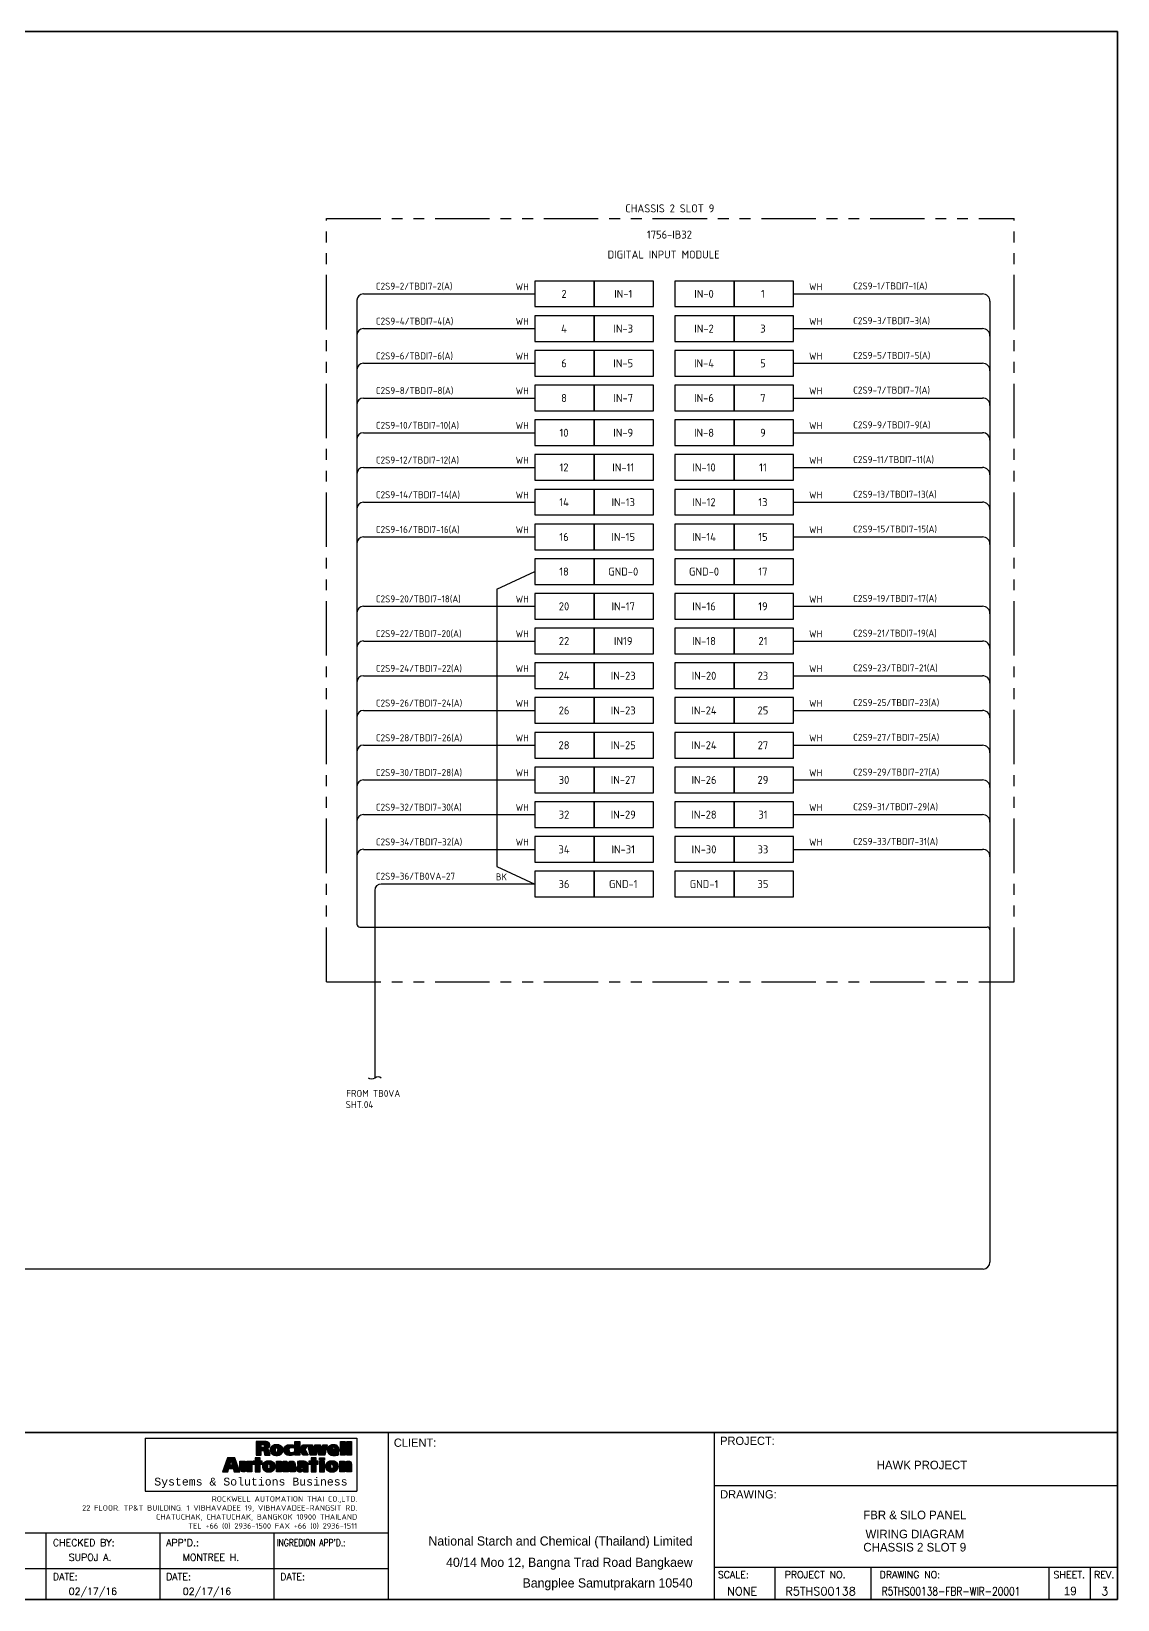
# Model space of a CAD drawing. Header units: inches. Extents: x 579627 to 667544, y 458630 to 507164.
# Drawn here: x 652367 to 654241, y 493540 to 496244 of the extents above; entities that cross this region are included whole.
import ezdxf
from ezdxf.enums import TextEntityAlignment as Align

# ---------------------------------------------------------------- set-up
doc = ezdxf.new("R2010")
doc.units = ezdxf.units.IN
doc.header["$MEASUREMENT"] = 0
doc.linetypes.add('PHANTOM2', pattern=[1.25, 0.625, -0.125, 0.125, -0.125, 0.125, -0.125])
for name, color, linetype in [('ASHADE', 7, 'Continuous'), ('GT_1', 9, 'Continuous'), ('HELPPOINT', 7, 'Continuous'), ('IE-CABLE', 1, 'Continuous'), ('IE-EQUIP', 253, 'Continuous'), ('IE-WIRE', 7, 'Continuous'), ('MEMBER', 7, 'Continuous'), ('RA_LOGO', 2, 'Continuous'), ('TITLE_BOX', 7, 'Continuous')]:
    doc.layers.add(name, color=color, linetype=linetype)
doc.styles.add('BOLD', font='monos.ttf')
doc.styles.add('HTX11', font='O8111901')
doc.styles.add('ISO3098B', font='ISO3098B.shx')
doc.styles.add('ROMANS', font='romans.shx', dxfattribs={"width": 0.85, "height": 25})
doc.styles.add('T1', font='browa.ttf', dxfattribs={"height": 1000})

# ---------------------------------------------------------------- blocks, each defined once
blk = doc.blocks.new('RA_LOGO1')
at = {"layer": 'RA_LOGO', "linetype": 'Continuous'}
h = blk.add_hatch(color=1, dxfattribs=at)
h.paths.add_polyline_path([(0.987, 0.539), (1.017, 0.539), (1.033, 0.538), (1.046, 0.533), (1.055, 0.521), (1.061, 0.505), (1.065, 0.484), (1.068, 0.461), (1.071, 0.439), (1.074, 0.42), (1.213, 0.42), (1.207, 0.439), (1.203, 0.46), (1.199, 0.482), (1.195, 0.504), (1.189, 0.526), (1.18, 0.545), (1.166, 0.562), (1.147, 0.575), (1.12, 0.583), (1.142, 0.59), (1.16, 0.598), (1.175, 0.609), (1.188, 0.621), (1.197, 0.637), (1.203, 0.655), (1.205, 0.677), (1.204, 0.694), (1.2, 0.709), (1.194, 0.723), (1.185, 0.734), (1.175, 0.744), (1.162, 0.752), (1.147, 0.759), (1.131, 0.763), (1.112, 0.767), (1.092, 0.769), (1.07, 0.77), (0.853, 0.77), (0.853, 0.42), (0.987, 0.42)])
h.paths.add_polyline_path([(0.981, 0.617), (0.981, 0.692), (1.018, 0.692), (1.044, 0.689), (1.063, 0.679), (1.071, 0.656), (1.066, 0.635), (1.054, 0.623), (1.036, 0.618), (1.016, 0.617)], flags=16)
h = blk.add_hatch(color=1, dxfattribs=at)
h.paths.add_polyline_path([(1.3, 0.676), (1.285, 0.67), (1.271, 0.663), (1.258, 0.654), (1.247, 0.644), (1.238, 0.633), (1.23, 0.62), (1.225, 0.606), (1.22, 0.591), (1.218, 0.574), (1.217, 0.556), (1.218, 0.538), (1.22, 0.522), (1.224, 0.506), (1.229, 0.492), (1.235, 0.479), (1.243, 0.467), (1.253, 0.456), (1.264, 0.447), (1.276, 0.438), (1.29, 0.431), (1.305, 0.425), (1.321, 0.421), (1.339, 0.417), (1.358, 0.415), (1.378, 0.415), (1.399, 0.415), (1.418, 0.417), (1.435, 0.421), (1.452, 0.425), (1.467, 0.431), (1.481, 0.438), (1.493, 0.447), (1.504, 0.456), (1.514, 0.467), (1.522, 0.479), (1.528, 0.492), (1.534, 0.506), (1.537, 0.522), (1.54, 0.538), (1.54, 0.556), (1.539, 0.574), (1.537, 0.591), (1.533, 0.606), (1.527, 0.62), (1.519, 0.633), (1.51, 0.644), (1.499, 0.654), (1.486, 0.663), (1.472, 0.67), (1.456, 0.676), (1.439, 0.681), (1.42, 0.684), (1.4, 0.686), (1.378, 0.687), (1.357, 0.686), (1.336, 0.684), (1.317, 0.681)])
h.paths.add_polyline_path([(1.36, 0.605), (1.378, 0.612), (1.396, 0.605), (1.404, 0.584), (1.406, 0.556), (1.405, 0.529), (1.401, 0.508), (1.393, 0.494), (1.378, 0.49), (1.364, 0.494), (1.356, 0.508), (1.352, 0.529), (1.351, 0.556), (1.353, 0.584)], flags=16)
for color, points in [(1, [(1.697, 0.575), (1.705, 0.591), (1.718, 0.603), (1.735, 0.61), (1.756, 0.612), (1.778, 0.61), (1.796, 0.606), (1.813, 0.599), (1.813, 0.676), (1.793, 0.681), (1.771, 0.684), (1.748, 0.686), (1.721, 0.687), (1.699, 0.686), (1.679, 0.684), (1.66, 0.681), (1.643, 0.676), (1.627, 0.67), (1.613, 0.663), (1.601, 0.654), (1.59, 0.644), (1.581, 0.633), (1.573, 0.62), (1.567, 0.606), (1.563, 0.591), (1.561, 0.574), (1.56, 0.556), (1.56, 0.538), (1.563, 0.522), (1.566, 0.506), (1.572, 0.492), (1.578, 0.479), (1.586, 0.467), (1.596, 0.456), (1.607, 0.447), (1.619, 0.438), (1.632, 0.431), (1.648, 0.425), (1.664, 0.421), (1.682, 0.417), (1.701, 0.415), (1.721, 0.415), (1.748, 0.415), (1.772, 0.418), (1.794, 0.422), (1.815, 0.428), (1.815, 0.505), (1.797, 0.496), (1.778, 0.491), (1.756, 0.49), (1.735, 0.492), (1.718, 0.5), (1.705, 0.514), (1.697, 0.531), (1.694, 0.554)]), (1, [(2.233, 0.42), (2.391, 0.42), (2.423, 0.598), (2.424, 0.598), (2.455, 0.42), (2.612, 0.42), (2.671, 0.681), (2.556, 0.681), (2.533, 0.511), (2.532, 0.511), (2.503, 0.681), (2.351, 0.681), (2.324, 0.511), (2.323, 0.511), (2.298, 0.681), (2.174, 0.681)]), (1, [(3.007, 0.42), (3.13, 0.42), (3.13, 0.769), (3.007, 0.769)]), (1, [(3.292, 0.769), (3.169, 0.769), (3.169, 0.42), (3.292, 0.42)]), (252, [(0.745, 0.265), (0.617, 0.265), (0.617, 0.112), (0.617, 0.096), (0.611, 0.082), (0.594, 0.076), (0.579, 0.082), (0.573, 0.096), (0.572, 0.112), (0.572, 0.265), (0.444, 0.265), (0.444, 0.081), (0.445, 0.062), (0.449, 0.046), (0.455, 0.031), (0.465, 0.018), (0.478, 0.008), (0.494, 0.001), (0.513, -0.004), (0.537, -0.006), (0.558, -0.004), (0.579, 0.001), (0.597, 0.011), (0.612, 0.026), (0.625, 0.047), (0.625, 0), (0.745, 0)]), (252, [(0.956, 0.191), (1.011, 0.191), (1.011, 0.265), (0.956, 0.265), (0.956, 0.355), (0.828, 0.355), (0.828, 0.265), (0.774, 0.265), (0.774, 0.191), (0.828, 0.191), (0.828, 0), (0.956, 0)]), (252, [(1.505, 0.153), (1.505, 0.169), (1.511, 0.183), (1.528, 0.189), (1.543, 0.183), (1.549, 0.169), (1.55, 0.153), (1.55, 0), (1.678, 0), (1.678, 0.153), (1.679, 0.169), (1.685, 0.183), (1.701, 0.189), (1.717, 0.183), (1.723, 0.169), (1.724, 0.153), (1.724, 0), (1.852, 0), (1.852, 0.159), (1.851, 0.173), (1.851, 0.187), (1.85, 0.202), (1.847, 0.215), (1.843, 0.228), (1.836, 0.24), (1.827, 0.25), (1.816, 0.259), (1.8, 0.265), (1.781, 0.269), (1.758, 0.271), (1.738, 0.269), (1.717, 0.264), (1.698, 0.255), (1.682, 0.242), (1.672, 0.225), (1.663, 0.242), (1.649, 0.255), (1.631, 0.264), (1.61, 0.269), (1.589, 0.271), (1.57, 0.27), (1.551, 0.266), (1.535, 0.259), (1.52, 0.249), (1.508, 0.236), (1.497, 0.217), (1.497, 0.265), (1.377, 0.265), (1.377, 0), (1.505, 0)]), (252, [(2.257, 0), (2.386, 0), (2.386, 0.191), (2.441, 0.191), (2.441, 0.265), (2.386, 0.265), (2.386, 0.355), (2.257, 0.355), (2.257, 0.265), (2.203, 0.265), (2.203, 0.191), (2.257, 0.191)]), (252, [(3.117, 0.153), (3.117, 0.169), (3.123, 0.183), (3.14, 0.189), (3.155, 0.183), (3.161, 0.169), (3.162, 0.153), (3.162, 0), (3.29, 0), (3.29, 0.184), (3.289, 0.203), (3.285, 0.219), (3.279, 0.234), (3.269, 0.247), (3.256, 0.257), (3.24, 0.265), (3.221, 0.269), (3.197, 0.271), (3.176, 0.269), (3.155, 0.263), (3.137, 0.253), (3.122, 0.239), (3.109, 0.217), (3.109, 0.265), (2.989, 0.265), (2.989, 0), (3.117, 0)])]:
    blk.add_hatch(color=color, dxfattribs=at).paths.add_polyline_path(points)
h = blk.add_hatch(color=1, dxfattribs=at)
h.paths.add_polyline_path([(1.973, 0.769), (1.847, 0.769), (1.847, 0.42), (1.973, 0.42), (1.973, 0.566)])
h.paths.add_polyline_path([(1.974, 0.566), (2.045, 0.42), (2.187, 0.42), (2.101, 0.566), (2.173, 0.681), (2.036, 0.681)])
h = blk.add_hatch(color=1, dxfattribs=at)
h.paths.add_polyline_path([(2.817, 0.415), (2.838, 0.415), (2.859, 0.415), (2.88, 0.416), (2.901, 0.418), (2.92, 0.421), (2.938, 0.425), (2.956, 0.43), (2.956, 0.497), (2.939, 0.49), (2.918, 0.485), (2.895, 0.482), (2.87, 0.481), (2.849, 0.482), (2.83, 0.485), (2.815, 0.493), (2.804, 0.504), (2.8, 0.521), (2.975, 0.521), (2.975, 0.536), (2.974, 0.555), (2.972, 0.572), (2.969, 0.589), (2.965, 0.605), (2.96, 0.619), (2.953, 0.632), (2.944, 0.645), (2.934, 0.655), (2.922, 0.665), (2.909, 0.673), (2.894, 0.679), (2.877, 0.683), (2.858, 0.686), (2.838, 0.687), (2.816, 0.686), (2.795, 0.684), (2.777, 0.681), (2.759, 0.676), (2.744, 0.67), (2.73, 0.663), (2.717, 0.654), (2.706, 0.644), (2.697, 0.633), (2.69, 0.62), (2.684, 0.606), (2.679, 0.591), (2.677, 0.574), (2.676, 0.556), (2.677, 0.538), (2.679, 0.522), (2.683, 0.507), (2.688, 0.492), (2.694, 0.479), (2.702, 0.467), (2.712, 0.456), (2.723, 0.447), (2.735, 0.438), (2.749, 0.431), (2.764, 0.425), (2.78, 0.421), (2.798, 0.417)])
h.paths.add_polyline_path([(2.799, 0.576), (2.801, 0.598), (2.811, 0.618), (2.834, 0.627), (2.855, 0.618), (2.864, 0.598), (2.865, 0.576)], flags=16)
h = blk.add_hatch(color=252, dxfattribs=at)
h.paths.add_polyline_path([(0.272, 0.077), (0.296, 0), (0.439, 0), (0.312, 0.355), (0.124, 0.355), (0, 0), (0.136, 0), (0.158, 0.077)])
h.paths.add_polyline_path([(0.255, 0.162), (0.177, 0.162), (0.216, 0.28)], flags=16)
h = blk.add_hatch(color=252, dxfattribs=at)
h.paths.add_polyline_path([(1.14, -0.003), (1.159, -0.005), (1.18, -0.006), (1.201, -0.005), (1.22, -0.003), (1.238, 0), (1.255, 0.005), (1.27, 0.011), (1.284, 0.018), (1.297, 0.027), (1.308, 0.036), (1.317, 0.047), (1.326, 0.06), (1.333, 0.073), (1.338, 0.087), (1.342, 0.103), (1.344, 0.12), (1.345, 0.137), (1.344, 0.156), (1.341, 0.173), (1.337, 0.188), (1.331, 0.203), (1.323, 0.216), (1.313, 0.227), (1.302, 0.238), (1.29, 0.246), (1.275, 0.254), (1.259, 0.26), (1.242, 0.265), (1.223, 0.268), (1.202, 0.27), (1.18, 0.271), (1.158, 0.27), (1.137, 0.268), (1.118, 0.265), (1.101, 0.26), (1.085, 0.254), (1.071, 0.246), (1.058, 0.238), (1.047, 0.227), (1.038, 0.216), (1.03, 0.203), (1.024, 0.188), (1.02, 0.173), (1.017, 0.156), (1.016, 0.137), (1.017, 0.12), (1.019, 0.103), (1.023, 0.087), (1.028, 0.073), (1.035, 0.06), (1.043, 0.047), (1.053, 0.036), (1.064, 0.027), (1.076, 0.018), (1.09, 0.011), (1.105, 0.005), (1.122, 0)])
h.paths.add_polyline_path([(1.165, 0.075), (1.157, 0.089), (1.153, 0.111), (1.152, 0.137), (1.154, 0.166), (1.162, 0.187), (1.18, 0.195), (1.198, 0.187), (1.207, 0.166), (1.208, 0.137), (1.207, 0.111), (1.204, 0.089), (1.195, 0.075), (1.18, 0.07)], flags=16)
h = blk.add_hatch(color=252, dxfattribs=at)
h.paths.add_polyline_path([(1.883, 0.052), (1.889, 0.036), (1.899, 0.023), (1.911, 0.012), (1.926, 0.004), (1.942, -0.001), (1.96, -0.005), (1.978, -0.006), (1.999, -0.004), (2.019, 0.001), (2.037, 0.01), (2.052, 0.022), (2.065, 0.04), (2.065, 0), (2.184, 0), (2.184, 0.161), (2.183, 0.18), (2.179, 0.197), (2.173, 0.212), (2.165, 0.225), (2.155, 0.236), (2.144, 0.245), (2.131, 0.252), (2.117, 0.258), (2.102, 0.263), (2.086, 0.266), (2.07, 0.268), (2.054, 0.27), (2.038, 0.271), (2.022, 0.271), (1.995, 0.27), (1.973, 0.269), (1.953, 0.266), (1.933, 0.261), (1.911, 0.256), (1.911, 0.181), (1.932, 0.19), (1.954, 0.197), (1.977, 0.202), (2, 0.204), (2.019, 0.203), (2.037, 0.2), (2.053, 0.194), (2.063, 0.183), (2.067, 0.165), (2.053, 0.167), (2.036, 0.168), (2.018, 0.169), (2, 0.168), (1.983, 0.167), (1.965, 0.164), (1.948, 0.16), (1.933, 0.154), (1.918, 0.147), (1.906, 0.137), (1.896, 0.125), (1.888, 0.11), (1.883, 0.092), (1.881, 0.072)])
h.paths.add_polyline_path([(1.998, 0.086), (2.007, 0.106), (2.028, 0.115), (2.055, 0.116), (2.067, 0.116), (2.067, 0.108), (2.063, 0.086), (2.05, 0.068), (2.028, 0.061), (2.011, 0.064), (2.001, 0.072)], flags=16)
h = blk.add_hatch(color=252, dxfattribs=at)
h.paths.add_polyline_path([(2.471, 0), (2.599, 0), (2.599, 0.264), (2.471, 0.264)])
h.paths.add_polyline_path([(2.599, 0.296), (2.599, 0.355), (2.471, 0.355), (2.471, 0.296)])
h = blk.add_hatch(color=252, dxfattribs=at)
h.paths.add_polyline_path([(2.751, -0.003), (2.77, -0.005), (2.791, -0.006), (2.811, -0.005), (2.831, -0.003), (2.849, 0), (2.865, 0.005), (2.881, 0.011), (2.895, 0.018), (2.907, 0.027), (2.918, 0.036), (2.928, 0.047), (2.936, 0.06), (2.943, 0.073), (2.948, 0.087), (2.952, 0.103), (2.955, 0.12), (2.955, 0.137), (2.954, 0.156), (2.952, 0.173), (2.947, 0.188), (2.941, 0.203), (2.934, 0.216), (2.924, 0.227), (2.913, 0.238), (2.9, 0.246), (2.886, 0.254), (2.87, 0.26), (2.852, 0.265), (2.833, 0.268), (2.813, 0.27), (2.791, 0.271), (2.769, 0.27), (2.748, 0.268), (2.729, 0.265), (2.711, 0.26), (2.695, 0.254), (2.681, 0.246), (2.669, 0.238), (2.658, 0.227), (2.648, 0.216), (2.64, 0.203), (2.634, 0.188), (2.63, 0.173), (2.628, 0.156), (2.627, 0.137), (2.627, 0.12), (2.63, 0.103), (2.633, 0.087), (2.639, 0.073), (2.645, 0.06), (2.654, 0.047), (2.663, 0.036), (2.674, 0.027), (2.687, 0.018), (2.701, 0.011), (2.716, 0.005), (2.733, 0)])
h.paths.add_polyline_path([(2.776, 0.075), (2.768, 0.089), (2.764, 0.111), (2.763, 0.137), (2.765, 0.166), (2.773, 0.187), (2.791, 0.195), (2.809, 0.187), (2.817, 0.166), (2.819, 0.137), (2.818, 0.111), (2.814, 0.089), (2.806, 0.075), (2.791, 0.07)], flags=16)
at = {"layer": 'RA_LOGO', "color": 1, "linetype": 'Continuous'}
for points in [[(1.147, 0.759), (1.131, 0.763), (1.112, 0.767), (1.092, 0.769), (1.07, 0.77), (0.853, 0.77), (0.853, 0.42), (0.987, 0.42), (0.987, 0.539), (1.017, 0.539), (1.033, 0.538), (1.046, 0.533), (1.055, 0.521), (1.061, 0.505), (1.065, 0.484), (1.068, 0.461), (1.071, 0.439), (1.074, 0.42), (1.213, 0.42), (1.207, 0.439), (1.203, 0.46), (1.199, 0.482), (1.195, 0.504), (1.189, 0.526), (1.18, 0.545), (1.166, 0.562), (1.147, 0.575), (1.121, 0.583), (1.121, 0.584), (1.142, 0.59), (1.16, 0.598), (1.175, 0.609), (1.188, 0.621), (1.197, 0.637), (1.203, 0.655), (1.205, 0.677), (1.204, 0.694), (1.2, 0.709), (1.194, 0.723), (1.185, 0.734), (1.175, 0.744), (1.162, 0.752)], [(1.016, 0.617), (0.981, 0.617), (0.981, 0.692), (1.018, 0.692), (1.044, 0.689), (1.063, 0.679), (1.071, 0.656), (1.066, 0.635), (1.054, 0.623), (1.036, 0.618)], [(1.456, 0.676), (1.439, 0.681), (1.42, 0.684), (1.4, 0.686), (1.378, 0.687), (1.357, 0.686), (1.336, 0.684), (1.317, 0.681), (1.3, 0.676), (1.285, 0.67), (1.271, 0.663), (1.258, 0.654), (1.247, 0.644), (1.238, 0.633), (1.23, 0.62), (1.225, 0.606), (1.22, 0.591), (1.218, 0.574), (1.217, 0.556), (1.217, 0.556), (1.218, 0.538), (1.22, 0.522), (1.224, 0.506), (1.229, 0.492), (1.235, 0.479), (1.243, 0.467), (1.253, 0.456), (1.264, 0.447), (1.276, 0.438), (1.29, 0.431), (1.305, 0.425), (1.321, 0.421), (1.339, 0.417), (1.358, 0.415), (1.378, 0.415), (1.399, 0.415), (1.418, 0.417), (1.435, 0.421), (1.452, 0.425), (1.467, 0.431), (1.481, 0.438), (1.493, 0.447), (1.504, 0.456), (1.514, 0.467), (1.522, 0.479), (1.528, 0.492), (1.534, 0.506), (1.537, 0.522), (1.54, 0.538), (1.54, 0.556), (1.539, 0.574), (1.537, 0.591), (1.533, 0.606), (1.527, 0.62), (1.519, 0.633), (1.51, 0.644), (1.499, 0.654), (1.486, 0.663), (1.472, 0.67)], [(1.351, 0.556), (1.353, 0.584), (1.36, 0.605), (1.378, 0.612), (1.396, 0.605), (1.404, 0.584), (1.406, 0.556), (1.405, 0.529), (1.401, 0.508), (1.393, 0.494), (1.378, 0.49), (1.364, 0.494), (1.356, 0.508), (1.352, 0.529)], [(1.679, 0.684), (1.699, 0.686), (1.721, 0.687), (1.748, 0.686), (1.771, 0.684), (1.793, 0.681), (1.813, 0.676), (1.813, 0.599), (1.796, 0.606), (1.778, 0.61), (1.756, 0.612), (1.735, 0.61), (1.718, 0.603), (1.705, 0.591), (1.697, 0.575), (1.694, 0.554), (1.697, 0.531), (1.705, 0.514), (1.718, 0.5), (1.735, 0.492), (1.756, 0.49), (1.778, 0.491), (1.797, 0.496), (1.815, 0.505), (1.815, 0.428), (1.794, 0.422), (1.772, 0.418), (1.748, 0.415), (1.721, 0.415), (1.701, 0.415), (1.682, 0.417), (1.664, 0.421), (1.648, 0.425), (1.632, 0.431), (1.619, 0.438), (1.607, 0.447), (1.596, 0.456), (1.586, 0.467), (1.578, 0.479), (1.572, 0.492), (1.566, 0.506), (1.563, 0.522), (1.56, 0.538), (1.56, 0.556), (1.561, 0.574), (1.563, 0.591), (1.567, 0.606), (1.573, 0.62), (1.581, 0.633), (1.59, 0.644), (1.601, 0.654), (1.613, 0.663), (1.627, 0.67), (1.643, 0.676), (1.66, 0.681)], [(1.973, 0.42), (1.847, 0.42), (1.847, 0.769), (1.973, 0.769), (1.973, 0.566), (1.974, 0.566), (1.973, 0.566)], [(2.045, 0.42), (1.974, 0.566), (2.036, 0.681), (2.173, 0.681), (2.101, 0.566), (2.187, 0.42)], [(2.455, 0.42), (2.424, 0.598), (2.423, 0.598), (2.391, 0.42), (2.233, 0.42), (2.174, 0.681), (2.298, 0.681), (2.323, 0.511), (2.324, 0.511), (2.351, 0.681), (2.503, 0.681), (2.532, 0.511), (2.533, 0.511), (2.556, 0.681), (2.671, 0.681), (2.612, 0.42)], [(2.817, 0.415), (2.838, 0.415), (2.859, 0.415), (2.88, 0.416), (2.901, 0.418), (2.92, 0.421), (2.938, 0.425), (2.956, 0.43), (2.956, 0.497), (2.939, 0.49), (2.918, 0.485), (2.895, 0.482), (2.87, 0.481), (2.849, 0.482), (2.83, 0.485), (2.815, 0.493), (2.804, 0.504), (2.8, 0.521), (2.975, 0.521), (2.975, 0.536), (2.974, 0.555), (2.972, 0.572), (2.969, 0.589), (2.965, 0.605), (2.96, 0.619), (2.953, 0.632), (2.944, 0.645), (2.934, 0.655), (2.922, 0.665), (2.909, 0.673), (2.894, 0.679), (2.877, 0.683), (2.858, 0.686), (2.838, 0.687), (2.816, 0.686), (2.795, 0.684), (2.777, 0.681), (2.759, 0.676), (2.744, 0.67), (2.73, 0.663), (2.717, 0.654), (2.706, 0.644), (2.697, 0.633), (2.69, 0.62), (2.684, 0.606), (2.679, 0.591), (2.677, 0.574), (2.676, 0.556), (2.676, 0.556), (2.677, 0.538), (2.679, 0.522), (2.683, 0.507), (2.688, 0.492), (2.694, 0.479), (2.702, 0.467), (2.712, 0.456), (2.723, 0.447), (2.735, 0.438), (2.749, 0.431), (2.764, 0.425), (2.78, 0.421), (2.798, 0.417)], [(2.865, 0.576), (2.799, 0.576), (2.801, 0.598), (2.811, 0.618), (2.834, 0.627), (2.855, 0.618), (2.864, 0.598)], [(3.007, 0.42), (3.007, 0.769), (3.13, 0.769), (3.13, 0.42)], [(3.169, 0.42), (3.169, 0.769), (3.292, 0.769), (3.292, 0.42)]]:
    blk.add_lwpolyline(points, close=True, dxfattribs=at)
at = {"layer": 'RA_LOGO', "color": 252, "linetype": 'Continuous'}
for points in [[(0.296, 0), (0.439, 0), (0.312, 0.355), (0.124, 0.355), (0, 0), (0.136, 0), (0.158, 0.077), (0.272, 0.077)], [(0.216, 0.279), (0.217, 0.279), (0.255, 0.162), (0.177, 0.162)], [(0.455, 0.031), (0.449, 0.046), (0.445, 0.062), (0.444, 0.081), (0.444, 0.265), (0.572, 0.265), (0.572, 0.112), (0.573, 0.096), (0.579, 0.082), (0.594, 0.076), (0.611, 0.082), (0.617, 0.096), (0.617, 0.112), (0.617, 0.265), (0.745, 0.265), (0.745, 0), (0.625, 0), (0.625, 0.045), (0.624, 0.045), (0.612, 0.026), (0.597, 0.011), (0.579, 0.001), (0.558, -0.004), (0.537, -0.006), (0.513, -0.004), (0.494, 0.001), (0.478, 0.008), (0.465, 0.018)], [(0.956, 0.191), (1.011, 0.191), (1.011, 0.265), (0.956, 0.265), (0.956, 0.355), (0.828, 0.355), (0.828, 0.265), (0.774, 0.265), (0.774, 0.191), (0.828, 0.191), (0.828, 0), (0.956, 0)], [(1.158, 0.27), (1.137, 0.268), (1.118, 0.265), (1.101, 0.26), (1.085, 0.254), (1.071, 0.246), (1.058, 0.238), (1.047, 0.227), (1.038, 0.216), (1.03, 0.203), (1.024, 0.188), (1.02, 0.173), (1.017, 0.156), (1.016, 0.137), (1.016, 0.137), (1.017, 0.12), (1.019, 0.103), (1.023, 0.087), (1.028, 0.073), (1.035, 0.06), (1.043, 0.047), (1.053, 0.036), (1.064, 0.027), (1.076, 0.018), (1.09, 0.011), (1.105, 0.005), (1.122, 0), (1.14, -0.003), (1.159, -0.005), (1.18, -0.006), (1.201, -0.005), (1.22, -0.003), (1.238, 0), (1.255, 0.005), (1.27, 0.011), (1.284, 0.018), (1.297, 0.027), (1.308, 0.036), (1.317, 0.047), (1.326, 0.06), (1.333, 0.073), (1.338, 0.087), (1.342, 0.103), (1.344, 0.12), (1.345, 0.137), (1.345, 0.137), (1.344, 0.156), (1.341, 0.173), (1.337, 0.188), (1.331, 0.203), (1.323, 0.216), (1.313, 0.227), (1.302, 0.238), (1.29, 0.246), (1.275, 0.254), (1.259, 0.26), (1.242, 0.265), (1.223, 0.268), (1.202, 0.27), (1.18, 0.271), (1.18, 0.271)], [(1.152, 0.137), (1.154, 0.166), (1.162, 0.187), (1.18, 0.195), (1.198, 0.187), (1.207, 0.166), (1.208, 0.137), (1.207, 0.111), (1.204, 0.089), (1.195, 0.075), (1.18, 0.07), (1.165, 0.075), (1.157, 0.089), (1.153, 0.111)], [(1.549, 0.169), (1.543, 0.183), (1.528, 0.189), (1.511, 0.183), (1.505, 0.169), (1.505, 0.153), (1.505, 0), (1.377, 0), (1.377, 0.265), (1.497, 0.265), (1.497, 0.219), (1.499, 0.219), (1.508, 0.236), (1.52, 0.249), (1.535, 0.259), (1.551, 0.266), (1.57, 0.27), (1.589, 0.271), (1.61, 0.269), (1.631, 0.264), (1.649, 0.255), (1.663, 0.242), (1.672, 0.226), (1.673, 0.226), (1.682, 0.242), (1.698, 0.255), (1.717, 0.264), (1.738, 0.269), (1.758, 0.271), (1.781, 0.269), (1.8, 0.265), (1.816, 0.259), (1.827, 0.25), (1.836, 0.24), (1.843, 0.228), (1.847, 0.215), (1.85, 0.202), (1.851, 0.187), (1.851, 0.173), (1.852, 0.159), (1.852, 0), (1.724, 0), (1.724, 0.153), (1.723, 0.169), (1.717, 0.183), (1.701, 0.189), (1.685, 0.183), (1.679, 0.169), (1.678, 0.153), (1.678, 0), (1.55, 0), (1.55, 0.153)], [(1.973, 0.269), (1.953, 0.266), (1.933, 0.261), (1.911, 0.256), (1.911, 0.181), (1.932, 0.19), (1.954, 0.197), (1.977, 0.202), (2, 0.204), (2.019, 0.203), (2.037, 0.2), (2.053, 0.194), (2.063, 0.183), (2.067, 0.165), (2.053, 0.167), (2.036, 0.168), (2.018, 0.169), (2, 0.168), (1.983, 0.167), (1.965, 0.164), (1.948, 0.16), (1.933, 0.154), (1.918, 0.147), (1.906, 0.137), (1.896, 0.125), (1.888, 0.11), (1.883, 0.092), (1.881, 0.072), (1.881, 0.072), (1.883, 0.052), (1.889, 0.036), (1.899, 0.023), (1.911, 0.012), (1.926, 0.004), (1.942, -0.001), (1.96, -0.005), (1.978, -0.006), (1.999, -0.004), (2.019, 0.001), (2.037, 0.01), (2.052, 0.022), (2.064, 0.038), (2.065, 0.038), (2.065, 0), (2.184, 0), (2.184, 0.161), (2.183, 0.18), (2.179, 0.197), (2.173, 0.212), (2.165, 0.225), (2.155, 0.236), (2.144, 0.245), (2.131, 0.252), (2.117, 0.258), (2.102, 0.263), (2.086, 0.266), (2.07, 0.268), (2.054, 0.27), (2.038, 0.271), (2.022, 0.271), (1.995, 0.27)], [(2.067, 0.108), (2.063, 0.086), (2.05, 0.068), (2.028, 0.061), (2.011, 0.064), (2.001, 0.072), (1.998, 0.086), (2.007, 0.106), (2.028, 0.115), (2.055, 0.116), (2.067, 0.116)], [(2.386, 0), (2.386, 0.191), (2.441, 0.191), (2.441, 0.265), (2.386, 0.265), (2.386, 0.355), (2.257, 0.355), (2.257, 0.265), (2.203, 0.265), (2.203, 0.191), (2.257, 0.191), (2.257, 0)], [(2.471, 0.296), (2.471, 0.355), (2.599, 0.355), (2.599, 0.296)], [(2.599, 0), (2.599, 0.264), (2.471, 0.264), (2.471, 0)], [(2.87, 0.26), (2.852, 0.265), (2.833, 0.268), (2.813, 0.27), (2.791, 0.271), (2.769, 0.27), (2.748, 0.268), (2.729, 0.265), (2.711, 0.26), (2.695, 0.254), (2.681, 0.246), (2.669, 0.238), (2.658, 0.227), (2.648, 0.216), (2.64, 0.203), (2.634, 0.188), (2.63, 0.173), (2.628, 0.156), (2.627, 0.137), (2.627, 0.137), (2.627, 0.12), (2.63, 0.103), (2.633, 0.087), (2.639, 0.073), (2.645, 0.06), (2.654, 0.047), (2.663, 0.036), (2.674, 0.027), (2.687, 0.018), (2.701, 0.011), (2.716, 0.005), (2.733, 0), (2.751, -0.003), (2.77, -0.005), (2.791, -0.006), (2.811, -0.005), (2.831, -0.003), (2.849, 0), (2.865, 0.005), (2.881, 0.011), (2.895, 0.018), (2.907, 0.027), (2.918, 0.036), (2.928, 0.047), (2.936, 0.06), (2.943, 0.073), (2.948, 0.087), (2.952, 0.103), (2.955, 0.12), (2.955, 0.137), (2.955, 0.137), (2.954, 0.156), (2.952, 0.173), (2.947, 0.188), (2.941, 0.203), (2.934, 0.216), (2.924, 0.227), (2.913, 0.238), (2.9, 0.246), (2.886, 0.254)], [(2.763, 0.137), (2.765, 0.166), (2.773, 0.187), (2.791, 0.195), (2.809, 0.187), (2.817, 0.166), (2.819, 0.137), (2.818, 0.111), (2.814, 0.089), (2.806, 0.075), (2.791, 0.07), (2.776, 0.075), (2.768, 0.089), (2.764, 0.111)], [(3.117, 0.169), (3.117, 0.153), (3.117, 0), (2.989, 0), (2.989, 0.265), (3.109, 0.265), (3.109, 0.219), (3.11, 0.219), (3.122, 0.239), (3.137, 0.253), (3.155, 0.263), (3.176, 0.269), (3.197, 0.271), (3.221, 0.269), (3.24, 0.265), (3.256, 0.257), (3.269, 0.247), (3.279, 0.234), (3.285, 0.219), (3.289, 0.203), (3.29, 0.184), (3.29, 0), (3.162, 0), (3.162, 0.153), (3.161, 0.169), (3.155, 0.183), (3.14, 0.189), (3.123, 0.183)]]:
    blk.add_lwpolyline(points, close=True, dxfattribs=at)
blk = doc.blocks.new('TPA')
at = {"color": 0}
for p, q in [((565225.5, 502262.6), (565225.5, 502159)), ((565225.5, 502262.6), (565640.1, 502262.6)), ((565640.1, 502262.6), (565640.1, 502159)), ((565225.5, 502159), (565640.1, 502159))]:
    blk.add_line(p, q, dxfattribs=at)
at = {"color": 4}
for p, q in [((566459.5, 502010.1), (566459.5, 501946.4)), ((566647.2, 502010.1), (566647.2, 501946.4))]:
    blk.add_line(p, q, dxfattribs=at)
at = {"color": 4, "ltscale": 0.5}
for p, q in [((566996.2, 502010.1), (566996.2, 501946.4)), ((566996.2, 502010.1), (566996.2, 501946.4)), ((567077.1, 502010.1), (567077.1, 501946.4)), ((567077.1, 502010.1), (567077.1, 501946.4))]:
    blk.add_line(p, q, dxfattribs=at)
at = {"layer": 'GT_1', "color": 4}
for p, q in [((566341, 501946.4), (566341, 502273.8)), ((566341, 501946.4), (566341, 502273.8)), ((566341, 502010.1), (567131, 502010.1))]:
    blk.add_line(p, q, dxfattribs=at)
at = {"layer": 'GT_1', "color": 4, "flags": 128}
for points in [[(565702.1, 501946.4), (565702.1, 502273.8)], [(566341, 501946.4), (566341, 502273.8)], [(565702.1, 502076.3), (564807.7, 502076.3)], [(565031.3, 501946.4), (565031.3, 502076.3)], [(565254.9, 501946.4), (565254.9, 502076.3)], [(565478.5, 501946.4), (565478.5, 502076.3)], [(565702.1, 502006.4), (564807.7, 502006.4)]]:
    blk.add_lwpolyline(points, dxfattribs=at)
at = {"layer": 'HELPPOINT', "color": 4, "lineweight": 35}
for p, q in [((562706.8, 505019.3), (567131, 505019.3)), ((562706.8, 505019.3), (567131, 505019.3)), ((567131, 505019.3), (567131, 501946.4)), ((567131, 505019.3), (567131, 501946.4)), ((567131, 501946.4), (562706.8, 501946.4)), ((567131, 501946.4), (562706.8, 501946.4))]:
    blk.add_line(p, q, dxfattribs=at)
at = {"layer": 'HELPPOINT', "color": 4}
for p, q in [((566341, 502169.7), (567131, 502169.7)), ((566341, 502169.7), (567131, 502169.7)), ((566341, 502010.1), (567131, 502010.1))]:
    blk.add_line(p, q, dxfattribs=at)
at = {"layer": 'MEMBER', "color": 4, "lineweight": 35}
blk.add_line((562706.8, 502273.8), (567131, 502273.8), dxfattribs=at)
blk.add_line((562706.8, 502273.8), (567131, 502273.8), dxfattribs=at)
at = {"layer": 'MEMBER', "color": 4}
for p, q in [((566341, 502169.7), (567131, 502169.7)), ((566341, 502169.7), (567131, 502169.7)), ((566341, 502010.1), (567131, 502010.1)), ((566341, 502010.1), (567131, 502010.1))]:
    blk.add_line(p, q, dxfattribs=at)
at = {"color": 0, "xscale": 76.7727272878401, "yscale": 76.77272728795651, "zscale": 76.772727288}
blk.add_blockref('RA_LOGO1', (565377.2, 502197.1), dxfattribs=at)
at = {"color": 4, "ltscale": 100, "style": 'HTX11'}
for s, p in [('HAWK PROJECT', (566747.6, 502210.2)), ('FBR & SILO PANEL', (566733.8, 502112.3)), ('WIRING DIAGRAM', (566733.8, 502074.9))]:
    blk.add_text(s, height=16.696, dxfattribs=at).set_placement(p, align=Align.MIDDLE_CENTER)
at = {"color": 0, "insert": (565243.3, 502185.3), "char_height": 15.355, "width": 438.272, "attachment_point": 1, "style": 'BOLD'}
blk.add_mtext('{\\W1.04;Systems & Solutions Business}', dxfattribs=at)
at = {"color": 4, "insert": (565640.9, 502148.9), "char_height": 10.5571, "width": 527.854, "attachment_point": 3, "style": 'ISO3098B'}
blk.add_mtext('ROCKWELL AUTOMATION THAI CO.,LTD.\\P22 FLOOR. TP&T BUILDING. 1 VIBHAVADEE 19, VIBHAVADEE-RANGSIT RD. CHATUCHAK, CHATUCHAK, BANGKOK 10900 THAILAND\\PTEL +66 (0) 2936-1500 FAX +66 (0) 2936-1511', dxfattribs=at)
at = {"style": 'HTX11'}
for tag, p in [('A', (566704.3, 502037.1)), ('B', (567038.2, 501963.3))]:
    blk.add_attdef(tag, text='', height=16.8, dxfattribs=at).set_placement(p, align=Align.MIDDLE_CENTER)
at = {"layer": 'GT_1', "color": 4, "style": 'HTX11'}
for s, p in [('CLIENT:', (565712.8, 502245.8)), ('PROJECT:', (566352.2, 502249.5)), ('DRAWING:', (566352.2, 502144.6))]:
    blk.add_text(s, height=16.19, dxfattribs=at).set_placement(p)
at = {"layer": 'MEMBER', "color": 4, "ltscale": 0.8, "style": 'ROMANS'}
for s, height, p in [('CHECKED BY:', 13.495, (565044.7, 502051.1)), ("APP'D.:", 13.49, (565266.5, 502051.1)), ('SUPOJ A.', 13.49, (565075.6, 502022.7)), ('MONTREE H.', 13.49, (565299.2, 502022.7)), ('SCALE:', 13.49, (566347.7, 501988.5)), ('PROJECT NO.', 13.495, (566478.7, 501988.5)), ('DRAWING NO:', 13.495, (566664.7, 501988.5)), ('SHEET.', 13.64, (567005.3, 501988.5)), ('REV.', 13.64, (567084.8, 501988.5)), ('DATE:', 13.49, (565044.7, 501984.5)), ('02/17/16', 13.49, (565075.6, 501956)), ('DATE:', 13.49, (565266.5, 501984.5)), ('02/17/16', 13.49, (565299.2, 501956)), ('DATE:', 13.49, (565490.1, 501984.5)), ('NONE', 16.17, (566365.9, 501954.7)), ('R5THS00138', 16.17, (566480, 501954.7))]:
    blk.add_text(s, height=height, dxfattribs=at).set_placement(p)
at = {"layer": 'MEMBER', "color": 4, "ltscale": 0.8, "style": 'ROMANS', "width": 0.8}
for s, height, p in [("INGREDION APP'D.:", 13.495, (565483.3, 502051.1)), ('R5THS00138-FBR-WIR-20001', 16.175, (566668.8, 501954.7))]:
    blk.add_text(s, height=height, dxfattribs=at).set_placement(p)
at = {"layer": 'MEMBER', "color": 4, "ltscale": 0.8, "style": 'ROMANS'}
blk.add_text('3', height=16.2, dxfattribs=at).set_placement((567105.9, 501954.7), align=Align.CENTER)
at = {"layer": 'TITLE_BOX', "color": 7, "linetype": 'ByBlock', "style": 'T1'}
for s, p in [('National Starch and Chemical (Thailand) Limited', (566298.3, 502052.3)), ('40/14 Moo 12, Bangna Trad Road Bangkaew', (566298.3, 502010.5)), ('Bangplee Samutprakarn 10540', (566298.3, 501970.1))]:
    blk.add_text(s, height=18, dxfattribs=at).set_placement(p, align=Align.RIGHT)

msp = doc.modelspace()

# ---------------------------------------------------------------- linework, layer by layer
at = {"color": 4}
for p, q in [((654020.4, 495778.6), (654020.4, 494122)), ((654008.4, 494110), (652073.5, 494110))]:
    msp.add_line(p, q, dxfattribs=at)
for p, q in [((653170.2, 495282.2), (653235.8, 495312.6)), ((653170.2, 495282.2), (653170.2, 494804)), ((653170.2, 494804), (653235.8, 494773.8))]:
    msp.add_line(p, q)
at = {"color": 0}
msp.add_lwpolyline([(652970.7, 494439.3, 0.351), (652959.6, 494439.3, -0.351), (652948.5, 494439.3, 2.081666)], format="xyb", dxfattribs=at)
at = {"color": 4}
msp.add_arc((654008.4, 494122), 12, 270, 0, dxfattribs=at)
at = {"layer": 'ASHADE', "color": 2, "linetype": 'PHANTOM2', "ltscale": 150}
for p, q in [((652876.2, 494605.3), (652876.2, 495921.4)), ((652876.2, 495921.4), (654061.9, 495921.4)), ((654061.9, 494605.3), (654061.9, 495921.4)), ((652876.2, 494605.3), (654061.9, 494605.3))]:
    msp.add_line(p, q, dxfattribs=at)
at = {"layer": 'IE-CABLE', "color": 4}
for p, q in [((653681.4, 495791.5), (654007.5, 495791.5)), ((653681.4, 495731.6), (654007.5, 495731.6)), ((653681.4, 495671.8), (654007.5, 495671.8)), ((653681.4, 495611.9), (654007.5, 495611.9)), ((653681.4, 495552), (654007.5, 495552)), ((653681.4, 495492.2), (654007.5, 495492.2)), ((653681.4, 495432.3), (654007.5, 495432.3)), ((653681.4, 495372.4), (654007.5, 495372.4)), ((653681.4, 495252.7), (654007.5, 495252.7)), ((653681.4, 495192.8), (654007.5, 495192.8)), ((653681.4, 495133), (654007.5, 495133)), ((653681.4, 495073.1), (654007.5, 495073.1)), ((653681.4, 495013.2), (654007.5, 495013.2)), ((653681.4, 494953.4), (654007.5, 494953.4)), ((653681.4, 494893.5), (654007.5, 494893.5)), ((653681.4, 494833.6), (654007.5, 494833.6))]:
    msp.add_line(p, q, dxfattribs=at)
for centre in [(654007.5, 495778.6), (654007.5, 495718.7), (654007.5, 495658.8), (654007.5, 495599), (654007.5, 495539.1), (654007.5, 495479.2), (654007.5, 495419.4), (654007.5, 495359.5), (654007.5, 495239.8), (654007.5, 495179.9), (654007.5, 495120), (654007.5, 495060.2), (654007.5, 495000.3), (654007.5, 494940.4), (654007.5, 494880.6), (654007.5, 494820.7)]:
    msp.add_arc(centre, 12.9, 0, 90, dxfattribs=at)
at = {"layer": 'IE-EQUIP', "linetype": 'Continuous'}
for points in [[(653235.8, 495813.6), (653235.8, 495769.4), (653337.9, 495769.4), (653337.9, 495813.6)], [(653337.9, 495813.6), (653337.9, 495769.4), (653440, 495769.4), (653440, 495813.6)], [(653477.2, 495813.6), (653477.2, 495769.4), (653579.3, 495769.4), (653579.3, 495813.6)], [(653579.3, 495813.6), (653579.3, 495769.4), (653681.4, 495769.4), (653681.4, 495813.6)], [(653235.8, 495753.8), (653235.8, 495709.5), (653337.9, 495709.5), (653337.9, 495753.8)], [(653337.9, 495753.8), (653337.9, 495709.5), (653440, 495709.5), (653440, 495753.8)], [(653477.2, 495753.8), (653477.2, 495709.5), (653579.3, 495709.5), (653579.3, 495753.8)], [(653579.3, 495753.8), (653579.3, 495709.5), (653681.4, 495709.5), (653681.4, 495753.8)], [(653235.8, 495693.9), (653235.8, 495649.6), (653337.9, 495649.6), (653337.9, 495693.9)], [(653337.9, 495693.9), (653337.9, 495649.6), (653440, 495649.6), (653440, 495693.9)], [(653477.2, 495693.9), (653477.2, 495649.6), (653579.3, 495649.6), (653579.3, 495693.9)], [(653579.3, 495693.9), (653579.3, 495649.6), (653681.4, 495649.6), (653681.4, 495693.9)], [(653235.8, 495634), (653235.8, 495589.8), (653337.9, 495589.8), (653337.9, 495634)], [(653337.9, 495634), (653337.9, 495589.8), (653440, 495589.8), (653440, 495634)], [(653477.2, 495634), (653477.2, 495589.8), (653579.3, 495589.8), (653579.3, 495634)], [(653579.3, 495634), (653579.3, 495589.8), (653681.4, 495589.8), (653681.4, 495634)], [(653235.8, 495574.2), (653235.8, 495529.9), (653337.9, 495529.9), (653337.9, 495574.2)], [(653337.9, 495574.2), (653337.9, 495529.9), (653440, 495529.9), (653440, 495574.2)], [(653477.2, 495574.2), (653477.2, 495529.9), (653579.3, 495529.9), (653579.3, 495574.2)], [(653579.3, 495574.2), (653579.3, 495529.9), (653681.4, 495529.9), (653681.4, 495574.2)], [(653235.8, 495514.3), (653235.8, 495470), (653337.9, 495470), (653337.9, 495514.3)], [(653337.9, 495514.3), (653337.9, 495470), (653440, 495470), (653440, 495514.3)], [(653477.2, 495514.3), (653477.2, 495470), (653579.3, 495470), (653579.3, 495514.3)], [(653579.3, 495514.3), (653579.3, 495470), (653681.4, 495470), (653681.4, 495514.3)], [(653235.8, 495454.4), (653235.8, 495410.2), (653337.9, 495410.2), (653337.9, 495454.4)], [(653337.9, 495454.4), (653337.9, 495410.2), (653440, 495410.2), (653440, 495454.4)], [(653477.2, 495454.4), (653477.2, 495410.2), (653579.3, 495410.2), (653579.3, 495454.4)], [(653579.3, 495454.4), (653579.3, 495410.2), (653681.4, 495410.2), (653681.4, 495454.4)], [(653235.8, 495394.6), (653235.8, 495350.3), (653337.9, 495350.3), (653337.9, 495394.6)], [(653337.9, 495394.6), (653337.9, 495350.3), (653440, 495350.3), (653440, 495394.6)], [(653477.2, 495394.6), (653477.2, 495350.3), (653579.3, 495350.3), (653579.3, 495394.6)], [(653579.3, 495394.6), (653579.3, 495350.3), (653681.4, 495350.3), (653681.4, 495394.6)], [(653235.8, 495334.7), (653235.8, 495290.4), (653337.9, 495290.4), (653337.9, 495334.7)], [(653337.9, 495334.7), (653337.9, 495290.4), (653440, 495290.4), (653440, 495334.7)], [(653477.2, 495334.7), (653477.2, 495290.4), (653579.3, 495290.4), (653579.3, 495334.7)], [(653579.3, 495334.7), (653579.3, 495290.4), (653681.4, 495290.4), (653681.4, 495334.7)], [(653235.8, 495274.8), (653235.8, 495230.6), (653337.9, 495230.6), (653337.9, 495274.8)], [(653337.9, 495274.8), (653337.9, 495230.6), (653440, 495230.6), (653440, 495274.8)], [(653477.2, 495274.8), (653477.2, 495230.6), (653579.3, 495230.6), (653579.3, 495274.8)], [(653579.3, 495274.8), (653579.3, 495230.6), (653681.4, 495230.6), (653681.4, 495274.8)], [(653235.8, 495215), (653235.8, 495170.7), (653337.9, 495170.7), (653337.9, 495215)], [(653337.9, 495215), (653337.9, 495170.7), (653440, 495170.7), (653440, 495215)], [(653477.2, 495215), (653477.2, 495170.7), (653579.3, 495170.7), (653579.3, 495215)], [(653579.3, 495215), (653579.3, 495170.7), (653681.4, 495170.7), (653681.4, 495215)], [(653235.8, 495155.1), (653235.8, 495110.8), (653337.9, 495110.8), (653337.9, 495155.1)], [(653337.9, 495155.1), (653337.9, 495110.8), (653440, 495110.8), (653440, 495155.1)], [(653477.2, 495155.1), (653477.2, 495110.8), (653579.3, 495110.8), (653579.3, 495155.1)], [(653579.3, 495155.1), (653579.3, 495110.8), (653681.4, 495110.8), (653681.4, 495155.1)], [(653235.8, 495095.2), (653235.8, 495051), (653337.9, 495051), (653337.9, 495095.2)], [(653337.9, 495095.2), (653337.9, 495051), (653440, 495051), (653440, 495095.2)], [(653477.2, 495095.2), (653477.2, 495051), (653579.3, 495051), (653579.3, 495095.2)], [(653579.3, 495095.2), (653579.3, 495051), (653681.4, 495051), (653681.4, 495095.2)], [(653235.8, 495035.4), (653235.8, 494991.1), (653337.9, 494991.1), (653337.9, 495035.4)], [(653337.9, 495035.4), (653337.9, 494991.1), (653440, 494991.1), (653440, 495035.4)], [(653477.2, 495035.4), (653477.2, 494991.1), (653579.3, 494991.1), (653579.3, 495035.4)], [(653579.3, 495035.4), (653579.3, 494991.1), (653681.4, 494991.1), (653681.4, 495035.4)], [(653235.8, 494975.5), (653235.8, 494931.2), (653337.9, 494931.2), (653337.9, 494975.5)], [(653337.9, 494975.5), (653337.9, 494931.2), (653440, 494931.2), (653440, 494975.5)], [(653477.2, 494975.5), (653477.2, 494931.2), (653579.3, 494931.2), (653579.3, 494975.5)], [(653579.3, 494975.5), (653579.3, 494931.2), (653681.4, 494931.2), (653681.4, 494975.5)], [(653235.8, 494915.6), (653235.8, 494871.4), (653337.9, 494871.4), (653337.9, 494915.6)], [(653337.9, 494915.6), (653337.9, 494871.4), (653440, 494871.4), (653440, 494915.6)], [(653477.2, 494915.6), (653477.2, 494871.4), (653579.3, 494871.4), (653579.3, 494915.6)], [(653579.3, 494915.6), (653579.3, 494871.4), (653681.4, 494871.4), (653681.4, 494915.6)], [(653235.8, 494855.8), (653235.8, 494811.5), (653337.9, 494811.5), (653337.9, 494855.8)], [(653337.9, 494855.8), (653337.9, 494811.5), (653440, 494811.5), (653440, 494855.8)], [(653477.2, 494855.8), (653477.2, 494811.5), (653579.3, 494811.5), (653579.3, 494855.8)], [(653579.3, 494855.8), (653579.3, 494811.5), (653681.4, 494811.5), (653681.4, 494855.8)], [(653235.8, 494795.9), (653235.8, 494751.6), (653337.9, 494751.6), (653337.9, 494795.9)], [(653337.9, 494795.9), (653337.9, 494751.6), (653440, 494751.6), (653440, 494795.9)], [(653477.2, 494795.9), (653477.2, 494751.6), (653579.3, 494751.6), (653579.3, 494795.9)], [(653579.3, 494795.9), (653579.3, 494751.6), (653681.4, 494751.6), (653681.4, 494795.9)]]:
    msp.add_lwpolyline(points, close=True, dxfattribs=at)
at = {"layer": 'IE-WIRE', "color": 4}
for p, q in [((652940, 495791.5), (653235.8, 495791.5)), ((652928.9, 495780.4), (652928.9, 494704.6)), ((652940, 495731.6), (653235.8, 495731.6)), ((652940, 495671.8), (653235.8, 495671.8)), ((652940, 495611.9), (653235.8, 495611.9)), ((652940, 495552), (653235.8, 495552)), ((652940, 495492.2), (653235.8, 495492.2)), ((652940, 495432.3), (653235.8, 495432.3)), ((652940, 495372.4), (653235.8, 495372.4)), ((652940, 495252.7), (653235.8, 495252.7)), ((652940, 495192.8), (653235.8, 495192.8)), ((652940, 495133), (653235.8, 495133)), ((652940, 495073.1), (653235.8, 495073.1)), ((652940, 495013.2), (653235.8, 495013.2)), ((652940, 494953.4), (653235.8, 494953.4)), ((652940, 494893.5), (653235.8, 494893.5)), ((652940, 494833.6), (653235.8, 494833.6)), ((652933.9, 494699.6), (654015.4, 494699.6))]:
    msp.add_line(p, q, dxfattribs=at)
at = {"layer": 'IE-WIRE', "color": 0}
for p, q in [((653235.8, 494773.8), (652970.6, 494773.8)), ((652959.6, 494762.7), (652959.6, 494439.3))]:
    msp.add_line(p, q, dxfattribs=at)
at = {"layer": 'IE-WIRE', "color": 4}
for centre, radius, start, end in [((652940, 495780.4), 11.1, 90, 180), ((652940, 495720.6), 11.1, 90, 180), ((652940, 495660.7), 11.1, 90, 180), ((652940, 495600.8), 11.1, 90, 180), ((652940, 495541), 11.1, 90, 180), ((652940, 495481.1), 11.1, 90, 180), ((652940, 495421.2), 11.1, 90, 180), ((652940, 495361.4), 11.1, 90, 180), ((652940, 495241.6), 11.1, 90, 180), ((652940, 495181.8), 11.1, 90, 180), ((652940, 495121.9), 11.1, 90, 180), ((652940, 495062), 11.1, 90, 180), ((652940, 495002.2), 11.1, 90, 180), ((652940, 494942.3), 11.1, 90, 180), ((652940, 494882.4), 11.1, 90, 180), ((652940, 494822.6), 11.1, 90, 180), ((652933.9, 494704.6), 5, 180, 270), ((654015.4, 494694.6), 5, 0, 90)]:
    msp.add_arc(centre, radius, start, end, dxfattribs=at)
at = {"layer": 'IE-WIRE', "color": 0}
msp.add_arc((652970.6, 494762.7), 11.1, 90, 180, dxfattribs=at)

# ---------------------------------------------------------------- block references
ref = msp.add_blockref('TPA', (155165.2, 51827.1), dxfattribs=dict(xscale=0.8800000000046566, yscale=0.8800000000046566, zscale=0.8800000000000001))
ref.add_attrib('SHT', '19', dxfattribs={"height": 14.82, "style": 'HTX11'}).set_placement((654158.8, 493554.8), align=Align.MIDDLE_CENTER)
ref.add_attrib('B', 'CHASSIS 2 SLOT 9', dxfattribs={"height": 14.821, "style": 'HTX11'}).set_placement((653890.7, 493630.3), align=Align.MIDDLE_CENTER)

# ---------------------------------------------------------------- texts
at = {"color": 2, "style": 'ISO3098B'}
for s, p in [('CHASSIS 2 SLOT 9', (653468.3, 495938.9)), ('1756-IB32', (653467.6, 495893.7)), ('DIGITAL INPUT MODULE', (653457.7, 495859.3)), ('2', (653285.9, 495791.5)), ('IN-1', (653388, 495791.5)), ('IN-0', (653527.3, 495791.5)), ('1', (653628.9, 495791.5)), ('4', (653285.9, 495731.6)), ('IN-3', (653388, 495731.6)), ('IN-2', (653527.3, 495731.6)), ('3', (653628.9, 495731.6)), ('6', (653285.9, 495671.8)), ('IN-5', (653388, 495671.8)), ('IN-4', (653527.3, 495671.8)), ('5', (653628.9, 495671.8)), ('8', (653285.9, 495611.9)), ('IN-7', (653388, 495611.9)), ('IN-6', (653527.3, 495611.9)), ('7', (653628.9, 495611.9)), ('10', (653285.9, 495552)), ('IN-9', (653388, 495552)), ('IN-8', (653527.3, 495552)), ('9', (653628.9, 495552)), ('12', (653285.9, 495492.2)), ('IN-11', (653388, 495492.2)), ('IN-10', (653527.3, 495492.2)), ('11', (653628.9, 495492.2)), ('14', (653285.9, 495432.3)), ('IN-13', (653388, 495432.3)), ('IN-12', (653527.3, 495432.3)), ('13', (653628.9, 495432.3)), ('16', (653285.9, 495372.4)), ('IN-15', (653388, 495372.4)), ('IN-14', (653527.3, 495372.4)), ('15', (653628.9, 495372.4)), ('18', (653285.9, 495312.6)), ('GND-0', (653388, 495312.6)), ('GND-0', (653527.3, 495312.6)), ('17', (653628.9, 495312.6)), ('20', (653285.9, 495252.7)), ('IN-17', (653388, 495252.7)), ('IN-16', (653527.3, 495252.7)), ('19', (653628.9, 495252.7)), ('22', (653285.9, 495192.8)), ('IN19', (653388, 495192.8)), ('IN-18', (653527.3, 495192.8)), ('21', (653628.9, 495192.8)), ('24', (653285.9, 495133)), ('IN-23', (653388, 495133)), ('IN-20', (653527.3, 495133)), ('23', (653628.9, 495133)), ('26', (653285.9, 495073.1)), ('IN-23', (653388, 495073.1)), ('IN-24', (653527.3, 495073.1)), ('25', (653628.9, 495073.1)), ('28', (653285.9, 495013.2)), ('IN-25', (653388, 495013.2)), ('IN-24', (653527.3, 495013.2)), ('27', (653628.9, 495013.2)), ('30', (653285.9, 494953.4)), ('IN-27', (653388, 494953.4)), ('IN-26', (653527.3, 494953.4)), ('29', (653628.9, 494953.4)), ('32', (653285.9, 494893.5)), ('IN-29', (653388, 494893.5)), ('IN-28', (653527.3, 494893.5)), ('31', (653628.9, 494893.5)), ('34', (653285.9, 494833.6)), ('IN-31', (653388, 494833.6)), ('IN-30', (653527.3, 494833.6)), ('33', (653628.9, 494833.6)), ('36', (653285.9, 494773.8)), ('GND-1', (653388, 494773.8)), ('GND-1', (653527.3, 494773.8)), ('35', (653628.9, 494773.8))]:
    msp.add_text(s, height=13.8, dxfattribs=at).set_placement(p, align=Align.MIDDLE)
at = {"color": 4, "style": 'ISO3098B'}
for s, p in [('C2S9-2/TBDI7-2(A)', (652961.3, 495798.7)), ('WH', (653202.6, 495797.8)), ('WH', (653708.5, 495797.8)), ('C2S9-1/TBDI7-1(A)', (653784.4, 495799.1)), ('C2S9-4/TBDI7-4(A)', (652961.3, 495738.4)), ('WH', (653202.6, 495738)), ('WH', (653708.5, 495738)), ('C2S9-3/TBDI7-3(A)', (653784.4, 495739.2)), ('C2S9-6/TBDI7-6(A)', (652961.3, 495678.5)), ('WH', (653202.6, 495678.1)), ('WH', (653708.5, 495678.1)), ('C2S9-5/TBDI7-5(A)', (653784.4, 495679.3)), ('C2S9-8/TBDI7-8(A)', (652961.3, 495618.7)), ('WH', (653202.6, 495618.2)), ('WH', (653708.5, 495618.2)), ('C2S9-7/TBDI7-7(A)', (653784.4, 495619.5)), ('C2S9-10/TBDI7-10(A)', (652961.3, 495558.8)), ('WH', (653202.6, 495558.4)), ('WH', (653708.5, 495558.4)), ('C2S9-9/TBDI7-9(A)', (653784.4, 495559.6)), ('C2S9-12/TBDI7-12(A)', (652961.3, 495498.9)), ('WH', (653202.6, 495498.5)), ('WH', (653708.5, 495498.5)), ('C2S9-11/TBDI7-11(A)', (653784.4, 495499.7)), ('C2S9-14/TBDI7-14(A)', (652961.3, 495439.1)), ('WH', (653202.6, 495438.6)), ('WH', (653708.5, 495438.6)), ('C2S9-13/TBDI7-13(A)', (653784.4, 495439.9)), ('C2S9-16/TBDI7-16(A)', (652961.3, 495379.2)), ('WH', (653202.6, 495378.8)), ('WH', (653708.5, 495378.8)), ('C2S9-15/TBDI7-15(A)', (653784.4, 495380)), ('C2S9-20/TBDI7-18(A)', (652961.3, 495259.5)), ('WH', (653202.6, 495259)), ('WH', (653708.5, 495259)), ('C2S9-19/TBDI7-17(A)', (653784.4, 495260.3)), ('C2S9-22/TBDI7-20(A)', (652961.3, 495199.6)), ('WH', (653202.6, 495199.2)), ('WH', (653708.5, 495199.2)), ('C2S9-21/TBDI7-19(A)', (653784.4, 495200.4)), ('C2S9-24/TBDI7-22(A)', (652961.3, 495139.7)), ('WH', (653202.6, 495139.3)), ('WH', (653708.5, 495139.3)), ('C2S9-23/TBDI7-21(A)', (653784.4, 495140.5)), ('C2S9-26/TBDI7-24(A)', (652961.3, 495079.9)), ('WH', (653202.6, 495079.4)), ('WH', (653708.5, 495079.4)), ('C2S9-25/TBDI7-23(A)', (653784.4, 495080.7)), ('C2S9-27/TBDI7-25(A)', (653784.4, 495020.8)), ('C2S9-28/TBDI7-26(A)', (652961.3, 495020)), ('WH', (653202.6, 495019.6)), ('WH', (653708.5, 495019.6)), ('C2S9-30/TBDI7-28(A)', (652961.3, 494960.1)), ('WH', (653202.6, 494959.7)), ('WH', (653708.5, 494959.7)), ('C2S9-29/TBDI7-27(A)', (653784.4, 494960.9)), ('C2S9-32/TBDI7-30(A)', (652961.3, 494900.3)), ('WH', (653202.6, 494899.8)), ('WH', (653708.5, 494899.8)), ('C2S9-31/TBDI7-29(A)', (653784.4, 494901.1)), ('C2S9-34/TBDI7-32(A)', (652961.3, 494840.4)), ('WH', (653202.6, 494840)), ('WH', (653708.5, 494840)), ('C2S9-33/TBDI7-31(A)', (653784.4, 494841.2))]:
    msp.add_text(s, height=12, dxfattribs=at).set_placement(p)
at = {"color": 0, "style": 'ISO3098B'}
for s, p in [('C2S9-36/TB0VA-27', (652961.3, 494781.3)), ('BK', (653168.3, 494780.1)), ('FROM TB0VA', (652910.4, 494406.8)), ('SHT.04', (652909.3, 494387.5))]:
    msp.add_text(s, height=12, dxfattribs=at).set_placement(p)

doc.saveas('drawing.dxf')
